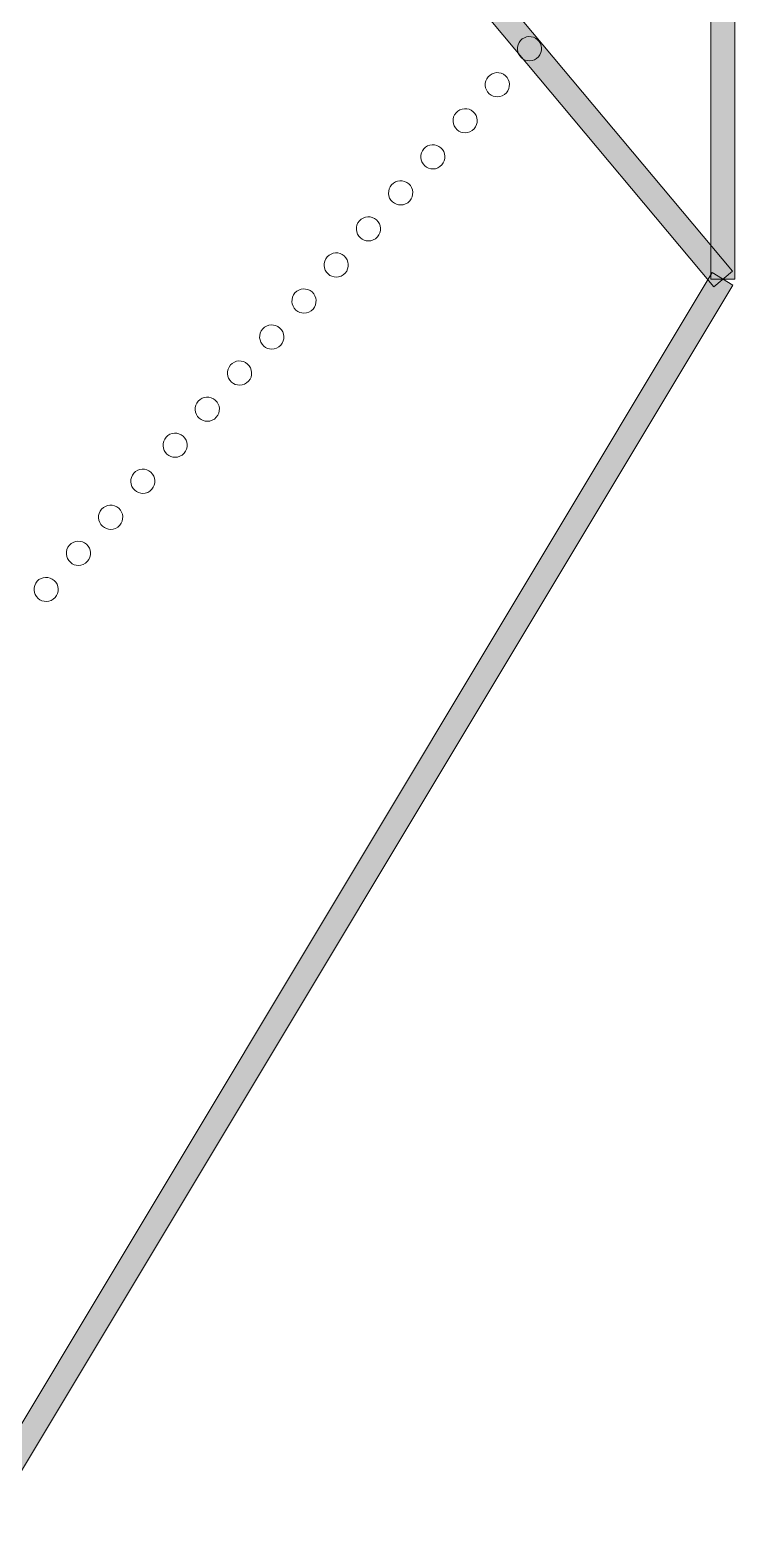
# Model space of a CAD drawing. Header units: inches. Extents: x 5.7 to 95, y 33.3 to 116.3.
# Drawn here: x 77.85 to 95, y 38.76 to 75.26 of the extents above; entities that cross this region are included whole.
import ezdxf

# ---------------------------------------------------------------- set-up
doc = ezdxf.new("R2010")
doc.units = ezdxf.units.IN
doc.header["$MEASUREMENT"] = 0
doc.layers.add('Layer 1', color=7, linetype='Continuous')

# ---------------------------------------------------------------- blocks, each defined once
blk = doc.blocks.new('block 7')
at = {"layer": 'Layer 1', "lineweight": 0}
for points in [[(89.807, 74.59), (89.686, 74.699), (89.675, 74.884), (89.783, 75.007), (89.783, 75.007), (89.783, 75.007), (89.783, 75.007), (89.892, 75.128), (90.077, 75.136), (90.198, 75.028), (90.198, 75.028), (90.198, 75.028), (90.198, 75.028), (90.319, 74.922), (90.33, 74.737), (90.222, 74.613), (90.222, 74.613), (90.222, 74.613), (90.222, 74.613), (90.163, 74.548), (90.084, 74.516), (90.004, 74.516), (90.004, 74.516), (90.004, 74.516), (90.004, 74.516), (89.933, 74.516), (89.863, 74.54), (89.807, 74.59)], [(89.022, 73.714), (88.901, 73.823), (88.893, 74.008), (88.998, 74.128), (88.998, 74.128), (88.998, 74.128), (88.998, 74.128), (89.107, 74.252), (89.292, 74.26), (89.415, 74.152), (89.415, 74.152), (89.415, 74.152), (89.415, 74.152), (89.536, 74.046), (89.544, 73.858), (89.439, 73.738), (89.439, 73.738), (89.439, 73.738), (89.439, 73.738), (89.38, 73.673), (89.298, 73.641), (89.218, 73.641), (89.218, 73.641), (89.218, 73.641), (89.218, 73.641), (89.148, 73.64), (89.078, 73.664), (89.022, 73.714)], [(88.24, 72.838), (88.117, 72.947), (88.108, 73.132), (88.216, 73.253), (88.216, 73.253), (88.216, 73.253), (88.216, 73.253), (88.325, 73.374), (88.51, 73.385), (88.631, 73.277), (88.631, 73.277), (88.631, 73.277), (88.631, 73.277), (88.752, 73.168), (88.763, 72.983), (88.655, 72.862), (88.655, 72.862), (88.655, 72.862), (88.655, 72.862), (88.596, 72.797), (88.517, 72.765), (88.434, 72.765), (88.434, 72.765), (88.434, 72.765), (88.434, 72.765), (88.366, 72.764), (88.296, 72.788), (88.24, 72.838)], [(87.455, 71.962), (87.334, 72.071), (87.323, 72.256), (87.431, 72.376), (87.431, 72.376), (87.431, 72.376), (87.431, 72.376), (87.54, 72.497), (87.725, 72.508), (87.846, 72.4), (87.846, 72.4), (87.846, 72.4), (87.846, 72.4), (87.969, 72.291), (87.978, 72.106), (87.87, 71.985), (87.87, 71.985), (87.87, 71.985), (87.87, 71.985), (87.814, 71.92), (87.732, 71.885), (87.652, 71.885), (87.652, 71.885), (87.652, 71.885), (87.652, 71.885), (87.581, 71.885), (87.511, 71.911), (87.455, 71.962)], [(86.67, 71.085), (86.549, 71.191), (86.541, 71.376), (86.649, 71.5), (86.649, 71.5), (86.649, 71.5), (86.649, 71.5), (86.755, 71.621), (86.943, 71.632), (87.064, 71.524), (87.064, 71.524), (87.064, 71.524), (87.064, 71.524), (87.185, 71.415), (87.193, 71.23), (87.088, 71.107), (87.088, 71.107), (87.088, 71.107), (87.088, 71.107), (87.029, 71.042), (86.95, 71.01), (86.867, 71.01), (86.867, 71.01), (86.867, 71.01), (86.867, 71.01), (86.796, 71.009), (86.729, 71.032), (86.67, 71.085)], [(85.888, 70.206), (85.767, 70.315), (85.756, 70.5), (85.864, 70.621), (85.864, 70.621), (85.864, 70.621), (85.864, 70.621), (85.973, 70.744), (86.158, 70.753), (86.279, 70.645), (86.279, 70.645), (86.279, 70.645), (86.279, 70.645), (86.402, 70.539), (86.411, 70.354), (86.303, 70.23), (86.303, 70.23), (86.303, 70.23), (86.303, 70.23), (86.244, 70.165), (86.165, 70.133), (86.085, 70.133), (86.085, 70.133), (86.085, 70.133), (86.085, 70.133), (86.014, 70.133), (85.944, 70.156), (85.888, 70.206)], [(85.106, 69.33), (84.983, 69.439), (84.974, 69.624), (85.082, 69.745), (85.082, 69.745), (85.082, 69.745), (85.082, 69.745), (85.188, 69.868), (85.373, 69.877), (85.497, 69.769), (85.497, 69.769), (85.497, 69.769), (85.497, 69.769), (85.618, 69.66), (85.626, 69.475), (85.521, 69.354), (85.521, 69.354), (85.521, 69.354), (85.521, 69.354), (85.462, 69.289), (85.38, 69.257), (85.3, 69.257), (85.3, 69.257), (85.3, 69.257), (85.3, 69.257), (85.229, 69.257), (85.159, 69.28), (85.106, 69.33)], [(84.321, 68.454), (84.2, 68.563), (84.189, 68.748), (84.297, 68.869), (84.297, 68.869), (84.297, 68.869), (84.297, 68.869), (84.406, 68.99), (84.591, 69.001), (84.712, 68.893), (84.712, 68.893), (84.712, 68.893), (84.712, 68.893), (84.833, 68.784), (84.844, 68.599), (84.736, 68.478), (84.736, 68.478), (84.736, 68.478), (84.736, 68.478), (84.677, 68.413), (84.598, 68.378), (84.515, 68.378), (84.515, 68.378), (84.515, 68.378), (84.515, 68.378), (84.447, 68.377), (84.377, 68.404), (84.321, 68.454)], [(83.536, 67.578), (83.415, 67.687), (83.404, 67.872), (83.512, 67.993), (83.512, 67.993), (83.512, 67.993), (83.512, 67.993), (83.621, 68.113), (83.806, 68.125), (83.929, 68.016), (83.929, 68.016), (83.929, 68.016), (83.929, 68.016), (84.05, 67.907), (84.058, 67.722), (83.95, 67.602), (83.95, 67.602), (83.95, 67.602), (83.95, 67.602), (83.894, 67.537), (83.812, 67.502), (83.732, 67.502), (83.732, 67.502), (83.732, 67.502), (83.732, 67.502), (83.662, 67.501), (83.592, 67.528), (83.536, 67.578)], [(82.754, 66.702), (82.631, 66.808), (82.622, 66.993), (82.73, 67.117), (82.73, 67.117), (82.73, 67.117), (82.73, 67.117), (82.836, 67.238), (83.024, 67.249), (83.145, 67.141), (83.145, 67.141), (83.145, 67.141), (83.145, 67.141), (83.266, 67.032), (83.277, 66.844), (83.169, 66.724), (83.169, 66.724), (83.169, 66.724), (83.169, 66.724), (83.11, 66.659), (83.031, 66.627), (82.948, 66.627), (82.948, 66.627), (82.948, 66.627), (82.948, 66.627), (82.877, 66.625), (82.81, 66.649), (82.754, 66.702)], [(81.969, 65.822), (81.848, 65.931), (81.837, 66.116), (81.945, 66.24), (81.945, 66.24), (81.945, 66.24), (81.945, 66.24), (82.054, 66.36), (82.239, 66.369), (82.36, 66.26), (82.36, 66.26), (82.36, 66.26), (82.36, 66.26), (82.483, 66.154), (82.492, 65.966), (82.384, 65.845), (82.384, 65.845), (82.384, 65.845), (82.384, 65.845), (82.325, 65.78), (82.246, 65.748), (82.166, 65.748), (82.166, 65.748), (82.166, 65.748), (82.166, 65.748), (82.095, 65.749), (82.025, 65.772), (81.969, 65.822)], [(81.184, 64.946), (81.063, 65.055), (81.055, 65.24), (81.163, 65.361), (81.163, 65.361), (81.163, 65.361), (81.163, 65.361), (81.269, 65.484), (81.454, 65.493), (81.578, 65.385), (81.578, 65.385), (81.578, 65.385), (81.578, 65.385), (81.699, 65.276), (81.707, 65.091), (81.602, 64.97), (81.602, 64.97), (81.602, 64.97), (81.602, 64.97), (81.543, 64.905), (81.461, 64.873), (81.381, 64.873), (81.381, 64.873), (81.381, 64.873), (81.381, 64.873), (81.31, 64.873), (81.24, 64.896), (81.184, 64.946)], [(80.402, 64.07), (80.279, 64.179), (80.27, 64.364), (80.378, 64.485), (80.378, 64.485), (80.378, 64.485), (80.378, 64.485), (80.487, 64.606), (80.672, 64.617), (80.793, 64.509), (80.793, 64.509), (80.793, 64.509), (80.793, 64.509), (80.914, 64.4), (80.925, 64.215), (80.817, 64.094), (80.817, 64.094), (80.817, 64.094), (80.817, 64.094), (80.758, 64.029), (80.679, 63.994), (80.596, 63.994), (80.596, 63.994), (80.596, 63.994), (80.596, 63.994), (80.528, 63.994), (80.458, 64.02), (80.402, 64.07)], [(79.617, 63.194), (79.496, 63.3), (79.485, 63.488), (79.593, 63.609), (79.593, 63.609), (79.593, 63.609), (79.593, 63.609), (79.702, 63.73), (79.887, 63.741), (80.01, 63.633), (80.01, 63.633), (80.01, 63.633), (80.01, 63.633), (80.131, 63.524), (80.139, 63.339), (80.034, 63.218), (80.034, 63.218), (80.034, 63.218), (80.034, 63.218), (79.975, 63.15), (79.893, 63.118), (79.813, 63.118), (79.813, 63.118), (79.813, 63.118), (79.813, 63.118), (79.743, 63.118), (79.673, 63.144), (79.617, 63.194)], [(78.835, 62.318), (78.712, 62.424), (78.703, 62.609), (78.809, 62.733), (78.809, 62.733), (78.809, 62.733), (78.809, 62.733), (78.918, 62.854), (79.106, 62.862), (79.226, 62.757), (79.226, 62.757), (79.226, 62.757), (79.226, 62.757), (79.347, 62.648), (79.358, 62.463), (79.25, 62.342), (79.25, 62.342), (79.25, 62.342), (79.25, 62.342), (79.191, 62.275), (79.112, 62.242), (79.029, 62.242), (79.029, 62.242), (79.029, 62.242), (79.029, 62.242), (78.958, 62.241), (78.89, 62.265), (78.835, 62.318)], [(78.05, 61.439), (77.929, 61.548), (77.918, 61.733), (78.026, 61.856), (78.026, 61.856), (78.026, 61.856), (78.026, 61.856), (78.135, 61.977), (78.32, 61.985), (78.441, 61.876), (78.441, 61.876), (78.441, 61.876), (78.441, 61.876), (78.564, 61.77), (78.573, 61.582), (78.465, 61.462), (78.465, 61.462), (78.465, 61.462), (78.465, 61.462), (78.406, 61.397), (78.327, 61.365), (78.247, 61.365), (78.247, 61.365), (78.247, 61.365), (78.247, 61.365), (78.176, 61.365), (78.106, 61.389), (78.05, 61.439)]]:
    blk.add_open_spline(points, degree=3, knots=[0, 0, 0, 0, 1, 1, 1, 2, 2, 2, 3, 3, 3, 4, 4, 4, 5, 5, 5, 6, 6, 6, 7, 7, 7, 8, 8, 8, 9, 9, 9, 9], dxfattribs=at)
blk = doc.blocks.new('block 16')
at = {"layer": 'Layer 1', "true_color": 0xffffff}
h = blk.add_hatch(color=7, dxfattribs=at)
h.dxf.hatch_style = 2
h.paths.add_polyline_path([(76.255, 39.061), (94.442, 69.363), (94.946, 69.06), (76.759, 38.758)])
at = {"layer": 'Layer 1', "lineweight": 0}
blk.add_lwpolyline([(76.255, 39.061), (94.442, 69.363), (94.946, 69.06), (76.759, 38.758), (76.255, 39.061)], dxfattribs=at)
blk = doc.blocks.new('block 17')
at = {"layer": 'Layer 1', "true_color": 0xffffff}
h = blk.add_hatch(color=7, dxfattribs=at)
h.dxf.hatch_style = 2
h.paths.add_polyline_path([(94.412, 80.729), (95, 80.729), (95, 69.205), (94.412, 69.205)])
at = {"layer": 'Layer 1', "lineweight": 0}
blk.add_lwpolyline([(94.412, 80.729), (95, 80.729), (95, 69.205), (94.412, 69.205), (94.412, 80.729)], dxfattribs=at)
blk = doc.blocks.new('block 18')
at = {"layer": 'Layer 1', "true_color": 0xffffff}
h = blk.add_hatch(color=7, dxfattribs=at)
h.dxf.hatch_style = 2
h.paths.add_polyline_path([(76.28, 90.751), (76.731, 91.129), (94.936, 69.396), (94.486, 69.019)])
at = {"layer": 'Layer 1', "lineweight": 0}
blk.add_lwpolyline([(76.28, 90.751), (76.731, 91.129), (94.936, 69.396), (94.486, 69.019), (76.28, 90.751)], dxfattribs=at)
blk = doc.blocks.new('block 2')
at = {"layer": 'Layer 1'}
for name in ['block 18', 'block 17', 'block 7', 'block 16']:
    blk.add_blockref(name, (0, 0), dxfattribs=at)

msp = doc.modelspace()

# ---------------------------------------------------------------- block references
at = {"layer": 'Layer 1'}
msp.add_blockref('block 2', (0, 0), dxfattribs=at)

doc.saveas('drawing.dxf')
